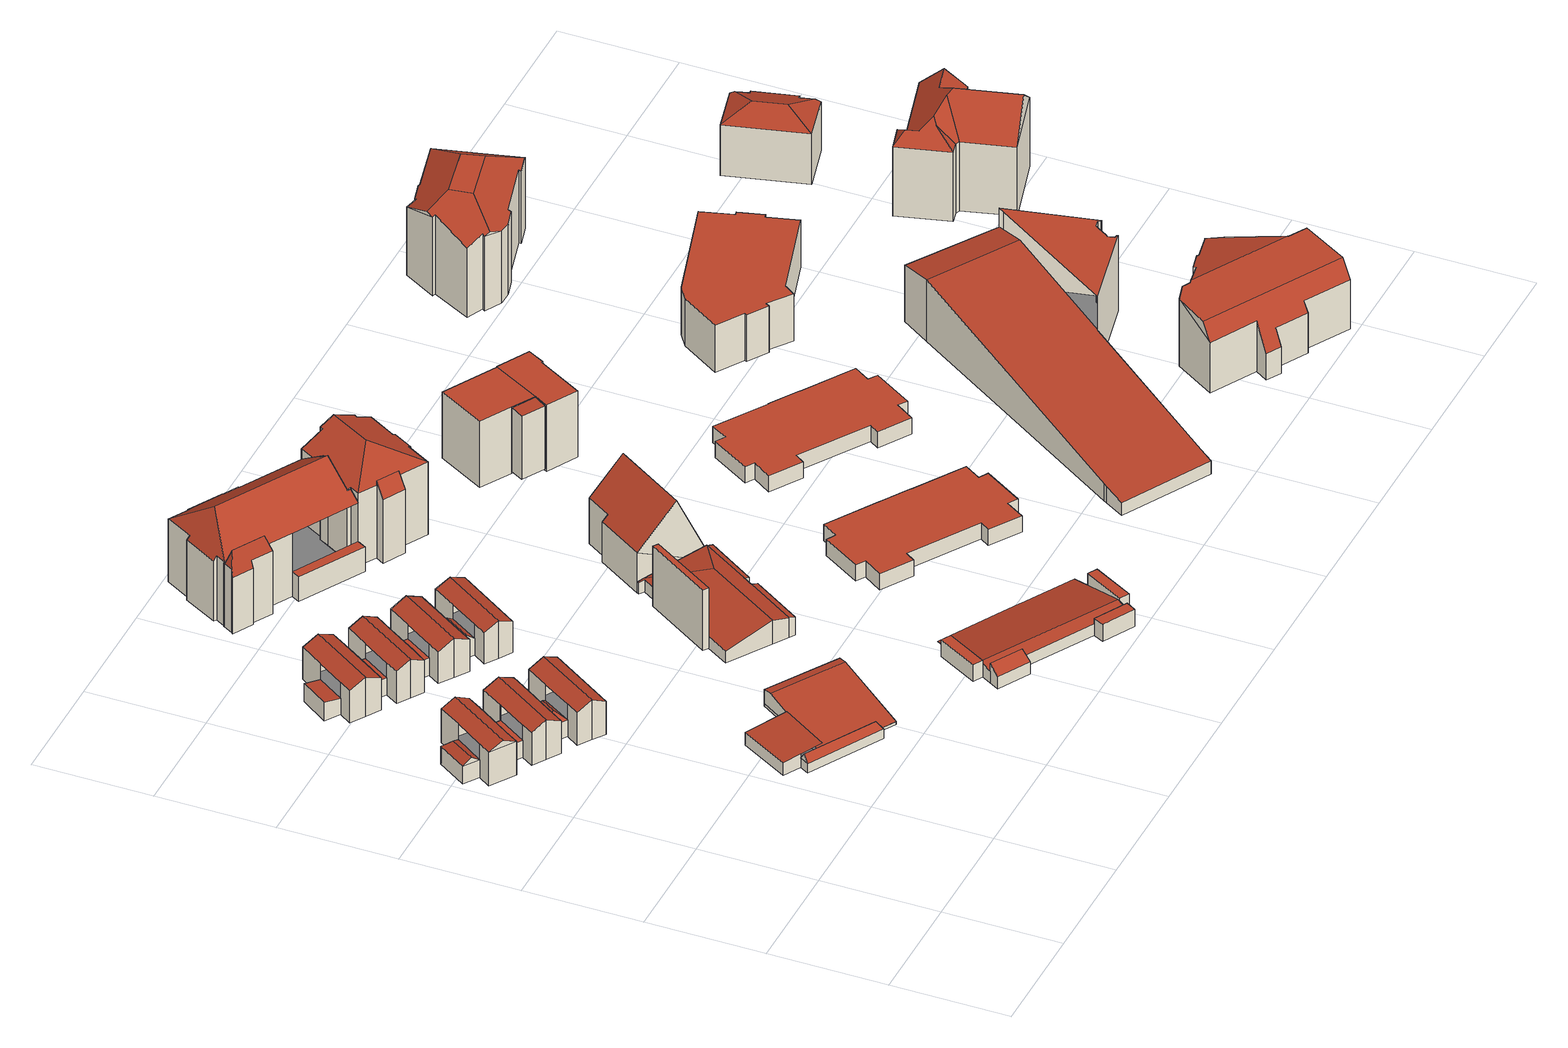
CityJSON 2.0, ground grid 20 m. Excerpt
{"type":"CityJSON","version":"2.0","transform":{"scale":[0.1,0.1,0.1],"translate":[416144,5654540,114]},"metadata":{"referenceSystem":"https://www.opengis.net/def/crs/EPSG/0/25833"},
"CityObjects":{
"building1":{"type":"Building","attributes":{"Gemeindeschluessel":14612000,"Geometrietyp2DReferenz":"3000","function":"31001_9998","roofType":"9999"},"children":["building1-1","building1-2"]},
"building1-1":{"type":"BuildingPart","attributes":{"Dachtyp_tdc":"tdcGableRoof","Dachneigung":24.88,"QualitaetDacherkennung":73,"Geometrietyp2DReferenz":"3000","measuredHeight":7.42,"roofType":"3100"},"parents":["building1"],"geometry":[{"type":"MultiSurface","lod":"2","boundaries":[[[0,1,2,3]],[[1,4,5,2]],[[4,6,7,5]],[[6,8,9,10,7]],[[11,12,13,14,15]],[[12,16,17,13]],[[16,0,3,17]],[[1,0,16,18,19,4]],[[11,8,6,19,18,12]],[[12,18,16]],[[4,19,6]],[[3,2,5,7,10,14,13,17]]],"semantics":{"surfaces":[{"type":"WallSurface"},{"type":"RoofSurface"},{"type":"GroundSurface"}],"values":[0,0,0,0,0,0,0,1,1,0,0,2]}}]},
"building1-2":{"type":"BuildingPart","attributes":{"Dachtyp_tdc":"tdcFreeFormRoof","Dachneigung":37.14,"QualitaetDacherkennung":12,"Geometrietyp2DReferenz":"3000","measuredHeight":4.38,"roofType":"5000"},"parents":["building1"],"geometry":[{"type":"MultiSurface","lod":"2","boundaries":[[[20,15,14,21]],[[9,22,23,10]],[[22,20,21,23]],[[24,22,9]],[[25,24,9,15]],[[25,15,20]],[[24,25,20,22]],[[21,14,10,23]]],"semantics":{"surfaces":[{"type":"WallSurface"},{"type":"RoofSurface"},{"type":"GroundSurface"}],"values":[0,0,0,0,1,1,1,2]}}]},
"building2":{"type":"Building","attributes":{"Gemeindeschluessel":14612000,"Geometrietyp2DReferenz":"3000","function":"31001_9998","roofType":"9999"},"children":["building2-1","building2-2"]},
"building2-1":{"type":"BuildingPart","attributes":{"Dachtyp_tdc":"tdcGableRoof","Dachneigung":25.07,"QualitaetDacherkennung":77,"Geometrietyp2DReferenz":"3000","measuredHeight":7.43,"roofType":"3100"},"parents":["building2"],"geometry":[{"type":"MultiSurface","lod":"2","boundaries":[[[26,27,28,29]],[[27,30,28]],[[31,32,33,34,35]],[[32,36,37,33]],[[36,38,39,37]],[[38,40,41,39]],[[40,42,43,41]],[[42,44,45,43]],[[38,36,32,31,27,26,46]],[[46,47,44,42,40,38]],[[45,48,49,29,28,34,33,37,39,41,43]],[[44,47,48,45]],[[47,46,49,48]],[[46,26,29,49]]],"semantics":{"surfaces":[{"type":"WallSurface"},{"type":"RoofSurface"},{"type":"GroundSurface"}],"values":[0,0,0,0,0,0,0,0,1,1,2,0,0,0]}}]},
"building2-2":{"type":"BuildingPart","attributes":{"Dachtyp_tdc":"tdcPolyFlatRoof","Dachneigung":0,"QualitaetDacherkennung":45,"Geometrietyp2DReferenz":"3000","measuredHeight":3.26,"roofType":"1000"},"parents":["building2"],"geometry":[{"type":"MultiSurface","lod":"2","boundaries":[[[30,50,51,28]],[[50,52,53,51]],[[52,54,33,53]],[[54,35,34,33]],[[35,54,52,50,30]],[[28,51,53,33,34]]],"semantics":{"surfaces":[{"type":"WallSurface"},{"type":"RoofSurface"},{"type":"GroundSurface"}],"values":[0,0,0,0,1,2]}}]},
"building3":{"type":"Building","attributes":{"Gemeindeschluessel":14612000,"Geometrietyp2DReferenz":"3000","function":"31001_9998","roofType":"9999"},"children":["building3-1","building3-2"]},
"building3-1":{"type":"BuildingPart","attributes":{"Dachtyp_tdc":"tdcFreeFormRoof","Dachneigung":45.07,"QualitaetDacherkennung":8,"Geometrietyp2DReferenz":"3000","measuredHeight":4.7,"roofType":"5000"},"parents":["building3"],"geometry":[{"type":"MultiSurface","lod":"2","boundaries":[[[55,56,43,45]],[[56,57,58,43]],[[59,55,45,60]],[[61,62,59,57]],[[61,57,56]],[[62,61,56,55]],[[62,55,59]],[[45,43,58,60]]],"semantics":{"surfaces":[{"type":"WallSurface"},{"type":"RoofSurface"},{"type":"GroundSurface"}],"values":[0,0,0,1,1,1,1,2]}}]},
"building3-2":{"type":"BuildingPart","attributes":{"Dachtyp_tdc":"tdcGableRoof","Dachneigung":25.08,"QualitaetDacherkennung":80,"Geometrietyp2DReferenz":"3000","measuredHeight":7.41,"roofType":"3100"},"parents":["building3"],"geometry":[{"type":"MultiSurface","lod":"2","boundaries":[[[63,58,57]],[[63,64,65,58]],[[64,66,67,65]],[[66,68,69,67]],[[68,70,71,69]],[[70,72,73,71]],[[72,74,75,73]],[[74,76,60,75]],[[76,59,60]],[[72,70,68,66]],[[66,64,63,76,74,72]],[[58,65,67,69,71,73,75,60]]],"semantics":{"surfaces":[{"type":"WallSurface"},{"type":"RoofSurface"},{"type":"GroundSurface"}],"values":[0,0,0,0,0,0,0,0,0,1,1,2]}}]},
"building4":{"type":"Building","attributes":{"Gemeindeschluessel":14612000,"Geometrietyp2DReferenz":"3000","function":"31001_9998","roofType":"9999"},"children":["building4-1","building4-2"]},
"building4-1":{"type":"BuildingPart","attributes":{"Dachtyp_tdc":"tdcPolyFlatRoof","Dachneigung":7.94,"QualitaetDacherkennung":48,"Geometrietyp2DReferenz":"3000","measuredHeight":3.48,"roofType":"2100"},"parents":["building4"],"geometry":[{"type":"MultiSurface","lod":"2","boundaries":[[[77,78,79,80]],[[78,81,82,79]],[[81,83,84,82]],[[81,78,77,83]],[[84,80,79,82]]],"semantics":{"surfaces":[{"type":"WallSurface"},{"type":"RoofSurface"},{"type":"GroundSurface"}],"values":[0,0,0,1,2]}}]},
"building4-2":{"type":"BuildingPart","attributes":{"Dachtyp_tdc":"tdcGableRoof","Dachneigung":24.91,"QualitaetDacherkennung":77,"Geometrietyp2DReferenz":"3000","measuredHeight":7.38,"roofType":"3100"},"parents":["building4"],"geometry":[{"type":"MultiSurface","lod":"2","boundaries":[[[85,86,87,88]],[[86,89,90,87]],[[89,91,92,90]],[[91,93,80,92]],[[93,77,80]],[[94,84,83]],[[94,95,96,84]],[[95,97,98,96]],[[97,99,100,98]],[[99,101,102,100]],[[101,85,88,102]],[[97,95,94,93,91,89]],[[89,86,85,101,99,97]],[[88,87,90,92,80,84,96,98,100,102]]],"semantics":{"surfaces":[{"type":"WallSurface"},{"type":"RoofSurface"},{"type":"GroundSurface"}],"values":[0,0,0,0,0,0,0,0,0,0,0,1,1,2]}}]},
"building5":{"type":"Building","attributes":{"Gemeindeschluessel":14612000,"Geometrietyp2DReferenz":"3000","function":"31001_9998","roofType":"9999"},"children":["building5-1","building5-2","building5-3"]},
"building5-1":{"type":"BuildingPart","attributes":{"Dachtyp_tdc":"tdcFreeFormRoof","Dachneigung":56.17,"QualitaetDacherkennung":31,"Geometrietyp2DReferenz":"3000","measuredHeight":3.02,"roofType":"5000"},"parents":["building5"],"geometry":[{"type":"MultiSurface","lod":"2","boundaries":[[[103,104,105,106,107]],[[104,108,109,105]],[[108,110,111,109]],[[112,110,108]],[[113,112,108,104]],[[113,104,103]],[[112,113,103,114,110]],[[106,105,109,111,115]]],"semantics":{"surfaces":[{"type":"WallSurface"},{"type":"RoofSurface"},{"type":"GroundSurface"}],"values":[0,0,0,0,1,1,1,2]}}]},
"building5-2":{"type":"BuildingPart","attributes":{"Dachtyp_tdc":"tdcGableRoof","Dachneigung":12.13,"QualitaetDacherkennung":10,"Geometrietyp2DReferenz":"3000","measuredHeight":3.46,"roofType":"3100"},"parents":["building5"],"geometry":[{"type":"MultiSurface","lod":"2","boundaries":[[[116,117,118,119]],[[117,107,106,118]],[[120,121,122,123]],[[121,116,119,122]],[[124,125,126,127]],[[107,128,126,125,129,130]],[[120,129,125,124,121]],[[117,128,107]],[[116,127,126,128,117]],[[121,124,127,116]],[[119,118,106,115,123,122]]],"semantics":{"surfaces":[{"type":"WallSurface"},{"type":"RoofSurface"},{"type":"GroundSurface"}],"values":[0,0,0,0,1,1,0,0,0,0,2]}}]},
"building5-3":{"type":"BuildingPart","attributes":{"Dachtyp_tdc":"tdcPolyFlatRoof","Dachneigung":2.78,"QualitaetDacherkennung":82,"Geometrietyp2DReferenz":"3000","measuredHeight":2.69,"roofType":"2100"},"parents":["building5"],"geometry":[{"type":"MultiSurface","lod":"2","boundaries":[[[131,132,133,134,135]],[[123,115,111,136,137]],[[133,111,110]],[[133,132,136,111]],[[132,131,137,136]],[[131,135,129,120,123,137]]],"semantics":{"surfaces":[{"type":"RoofSurface"},{"type":"GroundSurface"},{"type":"WallSurface"}],"values":[0,1,2,2,2,2]}}]},
"building6":{"type":"Building","attributes":{"Gemeindeschluessel":14612000,"Geometrietyp2DReferenz":"3000","function":"31001_9998","roofType":"9999"},"children":["building6-1","building6-2"]},
"building6-1":{"type":"BuildingPart","attributes":{"Dachtyp_tdc":"tdcPolyFlatRoof","Dachneigung":0,"QualitaetDacherkennung":45,"Geometrietyp2DReferenz":"3000","measuredHeight":3.14,"roofType":"1000"},"parents":["building6"],"geometry":[{"type":"MultiSurface","lod":"2","boundaries":[[[138,139,140,141]],[[139,142,143,140]],[[142,144,145,143]],[[144,142,139,138]],[[141,140,143,145]]],"semantics":{"surfaces":[{"type":"WallSurface"},{"type":"RoofSurface"},{"type":"GroundSurface"}],"values":[0,0,0,1,2]}}]},
"building6-2":{"type":"BuildingPart","attributes":{"Dachtyp_tdc":"tdcGableRoof","Dachneigung":25.06,"QualitaetDacherkennung":78,"Geometrietyp2DReferenz":"3000","measuredHeight":7.19,"roofType":"3100"},"parents":["building6"],"geometry":[{"type":"MultiSurface","lod":"2","boundaries":[[[146,147,148,149]],[[147,150,151,148]],[[150,152,153,151]],[[152,154,138,141,153]],[[155,156,157,145,144]],[[156,158,159,157]],[[158,160,161,159]],[[160,162,163,161]],[[162,146,149,163]],[[158,156,155,154,152,150]],[[150,147,146,162,160,158]],[[149,148,151,153,141,145,157,159,161,163]]],"semantics":{"surfaces":[{"type":"WallSurface"},{"type":"RoofSurface"},{"type":"GroundSurface"}],"values":[0,0,0,0,0,0,0,0,0,1,1,2]}}]},
"building7":{"type":"Building","attributes":{"Gemeindeschluessel":14612000,"Geometrietyp2DReferenz":"3000","function":"31001_9998","roofType":"9999"},"children":["building7-1","building7-2"]},
"building7-1":{"type":"BuildingPart","attributes":{"Dachtyp_tdc":"tdcPolyFlatRoof","Dachneigung":0,"QualitaetDacherkennung":41,"Geometrietyp2DReferenz":"3000","measuredHeight":3.19,"roofType":"1000"},"parents":["building7"],"geometry":[{"type":"MultiSurface","lod":"2","boundaries":[[[164,165,149,166]],[[165,167,163,149]],[[167,168,169,163]],[[168,167,165,164]],[[166,149,163,169]]],"semantics":{"surfaces":[{"type":"WallSurface"},{"type":"RoofSurface"},{"type":"GroundSurface"}],"values":[0,0,0,1,2]}}]},
"building7-2":{"type":"BuildingPart","attributes":{"Dachtyp_tdc":"tdcGableRoof","Dachneigung":25.59,"QualitaetDacherkennung":77,"Geometrietyp2DReferenz":"3000","measuredHeight":7.25,"roofType":"3100"},"parents":["building7"],"geometry":[{"type":"MultiSurface","lod":"2","boundaries":[[[170,171,172,173]],[[171,174,175,172]],[[174,176,177,175]],[[176,178,166,177]],[[178,164,166]],[[179,169,168]],[[179,180,181,169]],[[180,182,183,181]],[[182,184,185,183]],[[184,186,187,185]],[[186,170,173,187]],[[182,180,179,178,176,174]],[[174,171,170,186,184,182]],[[173,172,175,177,166,169,181,183,185,187]]],"semantics":{"surfaces":[{"type":"WallSurface"},{"type":"RoofSurface"},{"type":"GroundSurface"}],"values":[0,0,0,0,0,0,0,0,0,0,0,1,1,2]}}]},
"building8":{"type":"Building","attributes":{"Gemeindeschluessel":14612000,"Geometrietyp2DReferenz":"3000","function":"31001_9998","roofType":"9999"},"children":["building8-1","building8-2"]},
"building8-1":{"type":"BuildingPart","attributes":{"Dachtyp_tdc":"tdcGableRoof","Dachneigung":24.79,"QualitaetDacherkennung":78,"Geometrietyp2DReferenz":"3000","measuredHeight":7.05,"roofType":"3100"},"parents":["building8"],"geometry":[{"type":"MultiSurface","lod":"2","boundaries":[[[188,189,190]],[[188,191,192,189]],[[191,193,194,192]],[[193,195,196,194]],[[195,197,198,196]],[[197,199,200,198]],[[199,201,202,200]],[[201,203,204,202]],[[203,205,204]],[[199,197,195,193]],[[193,191,188,203,201,199]],[[189,192,194,196,198,200,202,204]]],"semantics":{"surfaces":[{"type":"WallSurface"},{"type":"RoofSurface"},{"type":"GroundSurface"}],"values":[0,0,0,0,0,0,0,0,0,1,1,2]}}]},
"building8-2":{"type":"BuildingPart","attributes":{"Dachtyp_tdc":"tdcFreeFormRoof","Dachneigung":40.86,"QualitaetDacherkennung":7,"Geometrietyp2DReferenz":"3000","measuredHeight":4.36,"roofType":"5000"},"parents":["building8"],"geometry":[{"type":"MultiSurface","lod":"2","boundaries":[[[205,206,207,204]],[[206,208,173,207]],[[208,209,187,173]],[[209,190,189,187]],[[206,205,190,210]],[[190,209,210]],[[209,208,206,210]],[[189,204,207,173,187]]],"semantics":{"surfaces":[{"type":"WallSurface"},{"type":"RoofSurface"},{"type":"GroundSurface"}],"values":[0,0,0,0,1,1,1,2]}}]},
"building9":{"type":"Building","attributes":{"Gemeindeschluessel":14612000,"Geometrietyp2DReferenz":"3000","function":"31001_9998","roofType":"9999"},"children":["building9-1","building9-2","building9-3","building9-4"]},
"building9-1":{"type":"BuildingPart","attributes":{"Dachtyp_tdc":"tdcPolyFlatRoof","Dachneigung":14.61,"QualitaetDacherkennung":53,"Geometrietyp2DReferenz":"3000","measuredHeight":3.69,"roofType":"2100"},"parents":["building9"],"geometry":[{"type":"MultiSurface","lod":"2","boundaries":[[[211,212,213,214,215]],[[216,217,218,219,220]],[[217,211,215,218]],[[217,216,212,211]],[[215,214,219,218]]],"semantics":{"surfaces":[{"type":"WallSurface"},{"type":"RoofSurface"},{"type":"GroundSurface"}],"values":[0,0,0,1,2]}}]},
"building9-2":{"type":"BuildingPart","attributes":{"Dachtyp_tdc":"tdcHipAndGableRoof","Dachneigung":14.03,"QualitaetDacherkennung":41,"Geometrietyp2DReferenz":"3000","measuredHeight":4.42,"roofType":"5000"},"parents":["building9"],"geometry":[{"type":"MultiSurface","lod":"2","boundaries":[[[213,221,222,214]],[[221,223,224,222]],[[223,225,226,224]],[[227,228,229,230]],[[228,231,232,229]],[[231,233,234,232]],[[233,235,236,234]],[[235,237,238,239,236]],[[240,220,219,241,242]],[[237,235,243]],[[235,233,231,228,227,225,223,221,243]],[[221,213,220,240,237,243]],[[214,222,224,226,230,229,232,234,236,239,241,219]]],"semantics":{"surfaces":[{"type":"WallSurface"},{"type":"RoofSurface"},{"type":"GroundSurface"}],"values":[0,0,0,0,0,0,0,0,0,1,1,1,2]}}]},
"building9-3":{"type":"BuildingPart","attributes":{"Dachtyp_tdc":"tdcPolyFlatRoof","Dachneigung":10.7,"QualitaetDacherkennung":22,"Geometrietyp2DReferenz":"3000","measuredHeight":3.48,"roofType":"2100"},"parents":["building9"],"geometry":[{"type":"MultiSurface","lod":"2","boundaries":[[[244,242,241,245]],[[238,246,247,239]],[[246,244,245,247]],[[246,238,242,244]],[[245,241,239,247]]],"semantics":{"surfaces":[{"type":"WallSurface"},{"type":"RoofSurface"},{"type":"GroundSurface"}],"values":[0,0,0,1,2]}}]},
"building9-4":{"type":"BuildingPart","attributes":{"Dachtyp_tdc":"tdcPolyFlatRoof","Dachneigung":0,"QualitaetDacherkennung":5,"Geometrietyp2DReferenz":"3000","measuredHeight":11.36,"roofType":"1000"},"parents":["building9"],"geometry":[{"type":"MultiSurface","lod":"2","boundaries":[[[248,249,250,226,225]],[[249,251,252,250]],[[251,253,227,230,252]],[[253,251,249,248]],[[226,250,252,230]]],"semantics":{"surfaces":[{"type":"WallSurface"},{"type":"RoofSurface"},{"type":"GroundSurface"}],"values":[0,0,0,1,2]}}]},
"building10":{"type":"Building","attributes":{"Gemeindeschluessel":14612000,"Geometrietyp2DReferenz":"3000","function":"31001_9998","roofType":"9999"},"children":["building10-1","building10-2","building10-3","building10-4","building10-5"]},
"building10-1":{"type":"BuildingPart","attributes":{"Dachtyp_tdc":"tdcGableRoof","Dachneigung":13.52,"QualitaetDacherkennung":14,"Geometrietyp2DReferenz":"3000","measuredHeight":2.63,"roofType":"3100"},"parents":["building10"],"geometry":[{"type":"MultiSurface","lod":"2","boundaries":[[[254,255,256]],[[257,258,259,260]],[[261,254,256,262,263,264,265,266,267]],[[267,268,269,270,271,258,257,261]],[[259,272,273,274,275,276,277,265,264,263,262,256,255,278,260]],[[271,270,273,272]],[[269,268,275,274]],[[266,265,277]]],"semantics":{"surfaces":[{"type":"WallSurface"},{"type":"RoofSurface"},{"type":"GroundSurface"}],"values":[0,0,1,1,2,0,0,0]}}]},
"building10-2":{"type":"BuildingPart","attributes":{"Dachtyp_tdc":"tdcPolyFlatRoof","Dachneigung":34.29,"QualitaetDacherkennung":42,"Geometrietyp2DReferenz":"3000","measuredHeight":3.68,"roofType":"2100"},"parents":["building10"],"geometry":[{"type":"MultiSurface","lod":"2","boundaries":[[[279,280,281,273,270]],[[280,282,283,281]],[[282,284,269,274,283]],[[284,282,280,279]],[[273,281,283,274]]],"semantics":{"surfaces":[{"type":"WallSurface"},{"type":"RoofSurface"},{"type":"GroundSurface"}],"values":[0,0,0,1,2]}}]},
"building10-3":{"type":"BuildingPart","attributes":{"Dachtyp_tdc":"tdcPolyFlatRoof","Dachneigung":0,"QualitaetDacherkennung":0,"Geometrietyp2DReferenz":"3000","measuredHeight":3,"roofType":"9999"},"parents":["building10"],"geometry":[{"type":"MultiSurface","lod":"2","boundaries":[[[285,286,287,288]],[[288,255,254]],[[288,287,289,255]],[[287,286,290,289]],[[286,285,257,260,290]],[[254,261,257,285,288]],[[255,289,290,260,278]],[[254,255,278,261]],[[261,278,260,257]]],"semantics":{"surfaces":[{"type":"RoofSurface"},{"type":"WallSurface"},{"type":"GroundSurface"},{"type":"ClosureSurface","isClosure":"1","QuelleClosure":"LoD1Solid"}],"values":[0,1,1,1,1,1,2,3,3]}}]},
"building10-4":{"type":"BuildingPart","attributes":{"Dachtyp_tdc":"tdcPolyFlatRoof","Dachneigung":0,"QualitaetDacherkennung":0,"Geometrietyp2DReferenz":"3000","measuredHeight":3.09,"roofType":"9999"},"parents":["building10"],"geometry":[{"type":"MultiSurface","lod":"2","boundaries":[[[291,292,293,294]],[[294,293,295,275,268]],[[293,292,296,295]],[[292,291,277,296]],[[268,267,266,291,294]],[[275,295,296,277,276]],[[268,275,276,267]],[[276,277,266,267]]],"semantics":{"surfaces":[{"type":"RoofSurface"},{"type":"WallSurface"},{"type":"GroundSurface"},{"type":"ClosureSurface","isClosure":"1","QuelleClosure":"LoD1Solid"}],"values":[0,1,1,1,1,2,3,3]}}]},
"building10-5":{"type":"BuildingPart","attributes":{"Dachtyp_tdc":"tdcPolyFlatRoof","Dachneigung":0,"QualitaetDacherkennung":0,"Geometrietyp2DReferenz":"3000","measuredHeight":3.21,"roofType":"9999"},"parents":["building10"],"geometry":[{"type":"MultiSurface","lod":"2","boundaries":[[[297,298,299,300]],[[300,299,271,272,301]],[[258,271,299,298]],[[298,297,302,259,258]],[[297,300,301,302]],[[301,272,259,302]],[[258,259,272,271]]],"semantics":{"surfaces":[{"type":"RoofSurface"},{"type":"WallSurface"},{"type":"GroundSurface"},{"type":"ClosureSurface","isClosure":"1","QuelleClosure":"LoD1Solid"}],"values":[0,1,1,1,1,2,3]}}]},
"building11":{"type":"Building","attributes":{"Gemeindeschluessel":14612000,"Geometrietyp2DReferenz":"3000","function":"31001_9998","roofType":"9999"},"children":["building11-1","building11-2","building11-3"]},
"building11-1":{"type":"BuildingPart","attributes":{"Dachtyp_tdc":"tdcPolyFlatRoof","Dachneigung":0,"QualitaetDacherkennung":55,"Geometrietyp2DReferenz":"3000","measuredHeight":4.56,"roofType":"1000"},"parents":["building11"],"geometry":[{"type":"MultiSurface","lod":"2","boundaries":[[[303,304,305,306]],[[307,308,309,310]],[[308,303,306,309]],[[308,307,304,303]],[[306,305,310,309]]],"semantics":{"surfaces":[{"type":"WallSurface"},{"type":"RoofSurface"},{"type":"GroundSurface"}],"values":[0,0,0,1,2]}}]},
"building11-2":{"type":"BuildingPart","attributes":{"Dachtyp_tdc":"tdcFreeFormRoof","Dachneigung":72.24,"QualitaetDacherkennung":18,"Geometrietyp2DReferenz":"3000","measuredHeight":14.43,"roofType":"5000"},"parents":["building11"],"geometry":[{"type":"MultiSurface","lod":"2","boundaries":[[[311,312,313,314]],[[312,315,316,313]],[[315,317,318,316]],[[317,319,320,318]],[[319,321,322,320]],[[323,311,314,324]],[[321,319,325]],[[319,317,315,312,311,326,325]],[[311,323,326]],[[323,321,325,326]],[[314,313,316,318,320,322,324]]],"semantics":{"surfaces":[{"type":"WallSurface"},{"type":"RoofSurface"},{"type":"GroundSurface"}],"values":[0,0,0,0,0,0,1,1,1,1,2]}}]},
"building11-3":{"type":"BuildingPart","attributes":{"Dachtyp_tdc":"tdcFreeFormRoof","Dachneigung":35.31,"QualitaetDacherkennung":7,"Geometrietyp2DReferenz":"3000","measuredHeight":16.78,"roofType":"5000"},"parents":["building11"],"geometry":[{"type":"MultiSurface","lod":"2","boundaries":[[[327,328,307,310]],[[329,323,324,305,304]],[[321,330,331,322]],[[330,332,333,331]],[[332,334,335,333]],[[334,336,337,335]],[[336,338,339,337]],[[338,340,341,339]],[[340,342,343,341]],[[342,344,345,343]],[[344,346,347,345]],[[346,348,349,347]],[[348,350,351,349]],[[350,352,353,351]],[[352,354,355,353]],[[354,356,357,355]],[[356,358,359,357]],[[358,360,361,359]],[[360,362,363,361]],[[362,364,365,363]],[[364,366,367,365]],[[366,368,369,367]],[[368,327,310,369]],[[364,362,360,358,356,354,352,350,348,346,344,342,370]],[[342,340,338,336,334,332,330,321,370]],[[321,323,329,328,327,368,366,364,370]],[[310,305,324,322,331,333,335,337,339,341,343,345,347,349,351,353,355,357,359,361,363,365,367,369]]],"semantics":{"surfaces":[{"type":"WallSurface"},{"type":"RoofSurface"},{"type":"GroundSurface"}],"values":[0,0,0,0,0,0,0,0,0,0,0,0,0,0,0,0,0,0,0,0,0,0,0,1,1,1,2]}}]},
"building12":{"type":"Building","attributes":{"Dachtyp_tdc":"tdcFreeFormRoof","Gemeindeschluessel":14612000,"Dachneigung":64.76,"QualitaetDacherkennung":4,"Geometrietyp2DReferenz":"3000","measuredHeight":14.27,"function":"31001_9998","roofType":"5000"},"geometry":[{"type":"Solid","lod":"2","boundaries":[[[[371,372,373,374]],[[372,375,376,373]],[[375,377,378,376]],[[377,379,380,378]],[[379,381,382,380]],[[381,383,384,382]],[[383,385,386,384]],[[385,387,388,386]],[[387,389,390,388]],[[389,371,374,390]],[[391,392,371,389,387,385]],[[383,381,379,377,375,372,392,391]],[[372,371,392]],[[385,383,391]],[[374,373,376,378,380,382,384,386,388,390]]]],"semantics":{"surfaces":[{"type":"WallSurface"},{"type":"RoofSurface"},{"type":"GroundSurface"}],"values":[[0,0,0,0,0,0,0,0,0,0,1,1,0,0,2]]}}]},
"building13":{"type":"Building","attributes":{"Gemeindeschluessel":14612000,"Geometrietyp2DReferenz":"3000","function":"31001_9998","roofType":"9999"},"children":["building13-1","building13-2"]},
"building13-1":{"type":"BuildingPart","attributes":{"Dachtyp_tdc":"tdcHipAndGableRoof","Dachneigung":25.9,"QualitaetDacherkennung":49,"Geometrietyp2DReferenz":"3000","measuredHeight":16.76,"roofType":"5000"},"parents":["building13"],"geometry":[{"type":"MultiSurface","lod":"2","boundaries":[[[393,394,361,363]],[[394,395,359,361]],[[395,396,397,359]],[[396,398,399,397]],[[398,400,401,399]],[[400,402,403,401]],[[402,404,405,403]],[[404,406,407,405]],[[406,408,409,407]],[[408,410,411,409]],[[410,412,413,411]],[[412,414,415,413]],[[414,416,417,415]],[[416,418,419,417]],[[418,420,421,419]],[[422,423,310,424]],[[423,425,369,310]],[[425,366,367,369]],[[366,393,363,367]],[[423,422,420,418,426]],[[418,416,414,412,410,408,406,404,402,426]],[[402,400,398,396,395,394,393,366,425,423,426]],[[363,361,359,397,399,401,403,405,407,409,411,413,415,417,419,421,424,310,369,367]]],"semantics":{"surfaces":[{"type":"WallSurface"},{"type":"RoofSurface"},{"type":"GroundSurface"}],"values":[0,0,0,0,0,0,0,0,0,0,0,0,0,0,0,0,0,0,0,1,1,1,2]}}]},
"building13-2":{"type":"BuildingPart","attributes":{"Dachtyp_tdc":"tdcPolyFlatRoof","Dachneigung":55.2,"QualitaetDacherkennung":23,"Geometrietyp2DReferenz":"3000","measuredHeight":14.34,"roofType":"2100"},"parents":["building13"],"geometry":[{"type":"MultiSurface","lod":"2","boundaries":[[[427,421,420]],[[427,428,429,421]],[[428,430,431,429]],[[430,432,422,424,431]],[[432,430,428,427]],[[421,429,431,424]]],"semantics":{"surfaces":[{"type":"WallSurface"},{"type":"RoofSurface"},{"type":"GroundSurface"}],"values":[0,0,0,0,1,2]}}]},
"building14":{"type":"Building","attributes":{"Dachtyp_tdc":"tdcPolyFlatRoof","Gemeindeschluessel":14612000,"Dachneigung":0,"QualitaetDacherkennung":100,"Geometrietyp2DReferenz":"3000","measuredHeight":3,"function":"31001_9998","roofType":"1000"},"geometry":[{"type":"Solid","lod":"2","boundaries":[[[[433,434,435,436]],[[434,437,438,435]],[[437,439,440,438]],[[439,441,442,440]],[[441,443,444,442]],[[445,446,447,448]],[[446,449,450,447]],[[449,451,452,450]],[[451,453,454,452]],[[453,455,456,454]],[[455,457,458,456]],[[457,459,460,458]],[[459,461,462,460]],[[461,463,464,462]],[[463,465,466,464]],[[465,467,468,466]],[[467,469,470,468]],[[469,471,472,470]],[[471,433,436,472]],[[471,469,467,465,463,461,459,457,455,453,451,449,446,445,443,441,439,437,434,433]],[[436,435,438,440,442,444,448,447,450,452,454,456,458,460,462,464,466,468,470,472]],[[443,445,448,444]]]],"semantics":{"surfaces":[{"type":"WallSurface"},{"type":"RoofSurface"},{"type":"GroundSurface"}],"values":[[0,0,0,0,0,0,0,0,0,0,0,0,0,0,0,0,0,0,0,1,2,0]]}}]},
"building15":{"type":"Building","attributes":{"Dachtyp_tdc":"tdcPolyFlatRoof","Gemeindeschluessel":14612000,"Dachneigung":3.48,"QualitaetDacherkennung":27,"Geometrietyp2DReferenz":"3000","measuredHeight":11.99,"function":"31001_9998","roofType":"2100"},"geometry":[{"type":"Solid","lod":"2","boundaries":[[[[473,474,475,476]],[[474,477,478,475]],[[477,479,480,478]],[[479,473,476,480]],[[479,477,474,473]],[[476,475,478,480]]]],"semantics":{"surfaces":[{"type":"WallSurface"},{"type":"RoofSurface"},{"type":"GroundSurface"}],"values":[[0,0,0,0,1,2]]}}]},
"building16":{"type":"Building","attributes":{"Gemeindeschluessel":14612000,"Geometrietyp2DReferenz":"3000","function":"31001_9998","roofType":"9999"},"children":["building16-1","building16-2"]},
"building16-1":{"type":"BuildingPart","attributes":{"Dachtyp_tdc":"tdcPolyFlatRoof","Dachneigung":0,"QualitaetDacherkennung":34,"Geometrietyp2DReferenz":"3000","measuredHeight":12.39,"roofType":"1000"},"parents":["building16"],"geometry":[{"type":"MultiSurface","lod":"2","boundaries":[[[481,482,483,484]],[[482,485,486,483]],[[485,487,488,486]],[[487,489,490,488]],[[489,491,492,490]],[[491,493,494,492]],[[495,496,497,498]],[[495,481,484,496]],[[495,498,493,491,489,487,485,482,481]],[[484,483,486,488,490,492,494,497,496]]],"semantics":{"surfaces":[{"type":"WallSurface"},{"type":"RoofSurface"},{"type":"GroundSurface"}],"values":[0,0,0,0,0,0,0,0,1,2]}}]},
"building16-2":{"type":"BuildingPart","attributes":{"Dachtyp_tdc":"tdcPolyFlatRoof","Dachneigung":0,"QualitaetDacherkennung":53,"Geometrietyp2DReferenz":"3000","measuredHeight":12.37,"roofType":"1000"},"parents":["building16"],"geometry":[{"type":"MultiSurface","lod":"2","boundaries":[[[499,500,501,502]],[[500,498,497,501]],[[493,503,504,494]],[[503,499,502,504]],[[503,493,498,500,499]],[[502,501,497,494,504]]],"semantics":{"surfaces":[{"type":"WallSurface"},{"type":"RoofSurface"},{"type":"GroundSurface"}],"values":[0,0,0,0,1,2]}}]},
"building17":{"type":"Building","attributes":{"Dachtyp_tdc":"tdcPolyFlatRoof","Gemeindeschluessel":14612000,"Dachneigung":0,"QualitaetDacherkennung":0,"Geometrietyp2DReferenz":"3000","BezugspunktDach":"2000","measuredHeight":3,"function":"31001_9998"},"geometry":[{"type":"MultiSurface","lod":"2","boundaries":[[[505,506,507,508,509,510,511,512,513,514,515,516,517,518,519,520,521,522,523,524]],[[524,523,525,526]],[[523,522,527,525]],[[522,521,528,527]],[[521,520,529,528]],[[520,519,530,529]],[[519,518,531,530]],[[518,517,532,531]],[[517,516,533,532]],[[516,515,534,533]],[[515,514,535,534]],[[514,513,536,535]],[[513,512,537,536]],[[512,511,538,537]],[[511,510,539,538]],[[510,509,540,539]],[[509,508,541,540]],[[508,507,542,541]],[[507,506,543,542]],[[506,505,544,543]],[[505,524,526,544]],[[526,525,527,528,529,530,531,532,533,534,535,536,537,538,539,540,541,542,543,544]]],"semantics":{"surfaces":[{"type":"RoofSurface"},{"type":"WallSurface"},{"type":"GroundSurface"}],"values":[0,1,1,1,1,1,1,1,1,1,1,1,1,1,1,1,1,1,1,1,1,2]}}]},
"building18":{"type":"Building","attributes":{"Gemeindeschluessel":14612000,"Geometrietyp2DReferenz":"3000","function":"31001_2000","roofType":"9999"},"children":["building18-1","building18-2"]},
"building18-1":{"type":"BuildingPart","attributes":{"Dachtyp_tdc":"tdcPolyFlatRoof","Dachneigung":0,"QualitaetDacherkennung":45,"Geometrietyp2DReferenz":"3000","measuredHeight":14.23,"roofType":"1000"},"parents":["building18"],"geometry":[{"type":"MultiSurface","lod":"2","boundaries":[[[545,546,547,548]],[[546,549,550,547]],[[549,551,552,550]],[[551,553,554,552]],[[553,555,556,554]],[[555,557,558,556]],[[557,559,560,561,558]],[[557,555,553,551,549,546,545,562,563,564,565,566,559]],[[561,567,568,569,570,571,572,548,547,550,552,554,556,558]],[[562,545,548,572]],[[566,565,569,568,573]],[[565,564,570,569]],[[564,563,571,570]],[[563,562,572,571]]],"semantics":{"surfaces":[{"type":"WallSurface"},{"type":"RoofSurface"},{"type":"GroundSurface"}],"values":[0,0,0,0,0,0,0,1,2,0,0,0,0,0]}}]},
"building18-2":{"type":"BuildingPart","attributes":{"Dachtyp_tdc":"tdcGableRoof","Dachneigung":10.09,"QualitaetDacherkennung":3,"Geometrietyp2DReferenz":"3000","measuredHeight":11.63,"roofType":"3100"},"parents":["building18"],"geometry":[{"type":"MultiSurface","lod":"2","boundaries":[[[560,574,575,561]],[[574,576,577,575]],[[576,578,579,577]],[[578,580,581,579]],[[580,582,583,581]],[[582,584,585,583]],[[584,586,587,585]],[[586,588,589,587]],[[588,590,591,589]],[[590,573,568,591]],[[586,584,582,580,578,576,574,560,592]],[[592,573,590,588,586]],[[568,567,561,575,577,579,581,583,585,587,589,591]]],"semantics":{"surfaces":[{"type":"WallSurface"},{"type":"RoofSurface"},{"type":"GroundSurface"}],"values":[0,0,0,0,0,0,0,0,0,0,1,1,2]}}]},
"building19":{"type":"Building","attributes":{"Dachtyp_tdc":"tdcPolyFlatRoof","Gemeindeschluessel":14612000,"Dachneigung":0,"QualitaetDacherkennung":49,"Geometrietyp2DReferenz":"3000","measuredHeight":8.76,"function":"31001_9998","roofType":"1000"},"geometry":[{"type":"Solid","lod":"2","boundaries":[[[[593,594,595,596]],[[594,597,598,595]],[[597,599,600,598]],[[599,601,602,600]],[[601,603,604,602]],[[603,605,606,604]],[[605,607,608,606]],[[607,609,610,608]],[[609,611,612,610]],[[611,613,614,612]],[[613,615,616,614]],[[615,617,618,616]],[[617,619,620,618]],[[619,621,622,620]],[[621,593,596,622]],[[621,619,617,615,613,611,609,607,605,603,601,599,597,594,593]],[[596,595,598,600,602,604,606,608,610,612,614,616,618,620,622]]]],"semantics":{"surfaces":[{"type":"WallSurface"},{"type":"RoofSurface"},{"type":"GroundSurface"}],"values":[[0,0,0,0,0,0,0,0,0,0,0,0,0,0,0,1,2]]}}]},
"building20":{"type":"Building","attributes":{"Dachtyp_tdc":"tdcFreeFormRoof","Gemeindeschluessel":14612000,"Dachneigung":1.56,"QualitaetDacherkennung":53,"Geometrietyp2DReferenz":"3000","measuredHeight":12.62,"function":"31001_9998","roofType":"5000"},"geometry":[{"type":"Solid","lod":"2","boundaries":[[[[623,624,625,626]],[[624,627,628,625]],[[627,629,630,628]],[[629,631,632,630]],[[631,633,634,632]],[[633,635,636,634]],[[635,637,638,636]],[[637,639,640,638]],[[639,641,642,640]],[[641,643,644,642]],[[643,645,646,644]],[[645,647,648,646]],[[647,649,650,648]],[[649,651,652,650]],[[651,653,654,652]],[[653,655,656,654]],[[655,657,658,656]],[[657,659,660,658]],[[659,661,662,660]],[[661,623,626,662]],[[661,659,657,655,653,651,649,663,664,623]],[[665,643,641,639,637,635,633,631,666]],[[663,647,645,665,666,629,627,624,664]],[[631,629,666]],[[624,623,664]],[[645,643,665]],[[649,647,663]],[[626,625,628,630,632,634,636,638,640,642,644,646,648,650,652,654,656,658,660,662]]]],"semantics":{"surfaces":[{"type":"WallSurface"},{"type":"RoofSurface"},{"type":"GroundSurface"}],"values":[[0,0,0,0,0,0,0,0,0,0,0,0,0,0,0,0,0,0,0,0,1,1,1,0,0,0,0,2]]}}]},
"building21":{"type":"Building","attributes":{"Dachtyp_tdc":"tdcFreeFormRoof","Gemeindeschluessel":14612000,"Dachneigung":31.66,"QualitaetDacherkennung":44,"Geometrietyp2DReferenz":"3000","measuredHeight":16.69,"function":"31001_9998","roofType":"5000"},"geometry":[{"type":"Solid","lod":"2","boundaries":[[[[667,668,669,670]],[[668,671,672,669]],[[671,673,674,672]],[[673,675,676,674]],[[675,677,678,676]],[[677,679,680,678]],[[679,681,682,680]],[[681,683,684,682]],[[683,685,686,684]],[[685,687,688,686]],[[687,689,690,688]],[[689,691,692,690]],[[691,693,694,692]],[[693,695,696,694]],[[695,697,698,696]],[[697,699,700,698]],[[699,701,702,700]],[[701,703,704,702]],[[703,705,706,704]],[[705,667,670,706]],[[707,708,691,689,687,685,683,681,709,710]],[[708,707,711,712,701,699,697,695,693]],[[711,713,714,671,668,667,705,703,712]],[[709,679,677,675,673,714,713,710]],[[707,710,713,711]],[[693,691,708]],[[703,701,712]],[[673,671,714]],[[681,679,709]],[[670,669,672,674,676,678,680,682,684,686,688,690,692,694,696,698,700,702,704,706]]]],"semantics":{"surfaces":[{"type":"WallSurface"},{"type":"RoofSurface"},{"type":"GroundSurface"}],"values":[[0,0,0,0,0,0,0,0,0,0,0,0,0,0,0,0,0,0,0,0,1,1,1,1,1,0,0,0,0,2]]}}]},
"building22":{"type":"Building","attributes":{"Dachtyp_tdc":"tdcPolyFlatRoof","Gemeindeschluessel":14612000,"Dachneigung":4.93,"QualitaetDacherkennung":62,"Geometrietyp2DReferenz":"3000","measuredHeight":3.01,"function":"31001_9998","roofType":"2100"},"geometry":[{"type":"Solid","lod":"2","boundaries":[[[[715,716,640,642]],[[716,717,718,640]],[[717,719,720,718]],[[719,721,722,720]],[[721,723,644,722]],[[723,715,642,644]],[[723,721,719,717,716,715]],[[642,640,718,720,722,644]]]],"semantics":{"surfaces":[{"type":"WallSurface"},{"type":"RoofSurface"},{"type":"GroundSurface"}],"values":[[0,0,0,0,0,0,1,2]]}}]},
"building23":{"type":"Building","attributes":{"Dachtyp_tdc":"tdcFreeFormRoof","Gemeindeschluessel":14612000,"Dachneigung":39.54,"QualitaetDacherkennung":31,"Geometrietyp2DReferenz":"3000","measuredHeight":18.14,"function":"31001_9998","roofType":"5000"},"geometry":[{"type":"Solid","lod":"2","boundaries":[[[[724,725,726,727]],[[725,728,729,726]],[[728,730,731,729]],[[730,732,733,731]],[[732,734,735,733]],[[734,736,737,735]],[[736,738,739,737]],[[740,741,742,736,734]],[[743,740,734,732]],[[743,732,730]],[[744,745,746,741,740,743,730,728]],[[747,744,728,725]],[[747,725,724]],[[748,745,744,747,724,749]],[[727,726,729,731,733,735,737,739,750,751,752]],[[753,749,752,751]],[[738,754,750,739]],[[754,753,751,750]],[[749,724,727,752]],[[748,749,753]],[[746,745,748,753,754]],[[742,741,746,754,738]],[[742,738,736]]]],"semantics":{"surfaces":[{"type":"WallSurface"},{"type":"RoofSurface"},{"type":"GroundSurface"}],"values":[[0,0,0,0,0,0,0,1,1,0,1,1,1,1,2,0,0,0,0,1,1,1,0]]}}]},
"building24":{"type":"Building","attributes":{"Dachtyp_tdc":"tdcFreeFormRoof","Gemeindeschluessel":14612000,"Dachneigung":21.98,"QualitaetDacherkennung":73,"Geometrietyp2DReferenz":"3000","measuredHeight":11.16,"function":"31001_9998","roofType":"5000"},"geometry":[{"type":"Solid","lod":"2","boundaries":[[[[755,756,757,758]],[[756,759,760,757]],[[759,761,762,760]],[[761,763,764,762]],[[763,765,766,764]],[[765,767,768,766]],[[767,769,770,768]],[[769,755,758,770]],[[771,772,755,769]],[[765,773,774,767]],[[767,774,771,769]],[[774,773,763,761,759,756,772,771]],[[756,755,772]],[[765,763,773]],[[758,757,760,762,764,766,768,770]]]],"semantics":{"surfaces":[{"type":"WallSurface"},{"type":"RoofSurface"},{"type":"GroundSurface"}],"values":[[0,0,0,0,0,0,0,0,1,1,1,1,0,0,2]]}}]}
},
"vertices":[
[105,792,73],[71,742,73],[71,742,10],[105,792,10],[55,717,73],[55,717,10],[13,744,73],[13,744,10],[27,765,73],[27,765,43],[27,765,10],[61,815,73],[85,853,73],[85,853,10],[61,815,10],[61,815,43],[126,825,73],[126,825,10],[106,839,85],[34,730,85],
[35,832,43],[35,832,10],[2,782,43],[2,782,10],[15,773,54],[42,815,54],
[84,705,72],[97,725,72],[97,725,11],[84,705,11],[97,725,43],[130,775,72],[130,776,72],[130,776,11],[130,775,11],[130,775,43],[155,814,72],[155,814,11],[178,799,85],[178,799,11],[201,784,72],[201,784,11],[179,750,72],[179,750,11],[146,701,72],[146,701,11],[107,691,85],[129,676,72],[129,676,11],[107,691,11],
[71,742,43],[71,742,11],[105,792,43],[105,792,11],[130,776,43],
[146,701,42],[179,750,42],[204,734,42],[204,734,11],[172,684,42],[172,684,11],[183,729,58],[167,705,58],
[204,734,72],[229,772,72],[229,772,11],[252,757,85],[252,757,11],[273,744,73],[273,744,11],[200,633,73],[200,633,11],[180,647,85],[180,647,11],[157,662,72],[157,662,11],[172,684,72],
[91,1020,39],[67,1036,43],[67,1036,9],[91,1020,9],[99,1083,43],[99,1083,9],[123,1067,39],[123,1067,9],
[141,992,70],[125,968,69],[125,968,9],[141,992,9],[101,983,82],[101,983,9],[77,999,69],[77,999,9],[91,1020,69],[123,1067,69],[150,1107,69],[150,1107,9],[174,1092,82],[174,1092,9],[196,1077,70],[196,1077,9],[173,1041,70],[173,1041,9],
[366,262,26],[358,247,26],[358,247,9],[366,262,9],[366,262,14],[233,318,26],[233,318,9],[242,333,26],[242,333,9],[238,326,39],[355,259,39],[277,313,26],[277,313,9],
[477,370,14],[397,244,14],[397,244,9],[477,370,9],[329,393,14],[361,444,14],[361,444,9],[329,393,9],[361,444,40],[352,429,43],[469,358,43],[477,370,41],[397,244,15],[329,393,34],[277,313,14],
[261,432,32],[213,349,32],[242,333,34],[277,313,36],[329,393,36],[213,349,9],[261,432,9],
[165,976,40],[141,992,40],[141,992,8],[165,976,8],[173,1041,40],[173,1041,8],[197,1025,40],[197,1025,8],
[211,953,68],[193,927,68],[193,927,8],[211,953,8],[172,940,80],[172,940,8],[151,954,68],[151,954,8],[165,976,68],[197,1025,68],[222,1063,68],[222,1063,8],[244,1049,80],[244,1049,8],[265,1035,68],[265,1035,8],[243,1002,68],[243,1002,8],
[235,937,40],[211,953,40],[235,937,8],[243,1002,40],[267,986,40],[267,986,8],
[284,910,67],[268,885,68],[268,885,8],[284,910,8],[245,900,81],[245,900,8],[221,916,67],[221,916,8],[235,937,67],[267,986,67],[292,1024,67],[292,1024,8],[315,1009,81],[315,1009,8],[339,994,67],[339,994,8],[317,960,67],[317,960,8],
[341,944,66],[341,944,8],[341,944,39],[366,983,66],[366,983,8],[388,968,78],[388,968,8],[410,954,66],[410,954,8],[337,844,66],[337,844,8],[315,858,78],[315,858,8],[294,872,66],[294,872,8],[309,894,66],[309,894,8],[309,894,39],
[296,902,51],[296,902,8],[284,910,39],[317,960,39],[325,946,51],
[542,471,44],[533,477,47],[533,477,46],[533,477,10],[542,471,10],[588,562,47],[597,556,44],[597,556,10],[588,562,10],[588,562,46],
[508,493,54],[508,493,10],[436,539,32],[436,539,10],[460,577,32],[460,577,10],[532,690,32],[552,721,32],[552,721,10],[532,690,10],[544,727,30],[544,727,10],[546,731,30],[546,731,10],[555,725,32],[555,725,10],[652,663,46],[652,663,45],[652,663,10],[600,580,46],[600,580,10],[600,580,44],[593,626,54],
[608,574,42],[608,574,10],[662,657,42],[662,657,10],
[460,577,123],[451,583,123],[451,583,10],[524,696,123],[524,696,10],[532,690,123],
[830,117,10],[830,117,2],[846,145,2],[791,48,27],[782,32,23],[782,32,2],[791,48,2],[793,52,28],[758,195,2],[758,196,2],[709,223,2],[621,272,2],[605,244,10],[568,180,28],[566,175,27],[557,159,23],[610,129,23],[728,62,23],[728,62,2],[610,129,2],[557,159,2],[566,175,2],[568,180,2],[605,244,2],[793,52,2],
[610,129,38],[601,112,25],[601,112,2],[547,142,25],[547,142,2],[557,159,38],
[791,48,32],[807,39,32],[845,108,32],[830,117,32],[845,108,2],[807,39,2],
[605,244,33],[589,253,33],[550,184,33],[566,175,33],[550,184,2],[589,253,2],
[772,15,34],[782,32,34],[728,62,34],[719,45,34],[719,45,2],[772,15,2],
[326,1189,55],[334,1203,55],[334,1203,9],[326,1189,9],[443,1142,55],[435,1127,55],[435,1127,9],[443,1142,9],
[282,1213,127],[248,1233,127],[248,1233,9],[282,1213,9],[246,1229,114],[246,1229,9],[213,1248,114],[213,1248,9],[215,1251,127],[215,1251,9],[224,1266,127],[224,1266,9],[291,1228,127],[291,1228,9],[227,1255,154],[279,1225,154],
[443,1142,128],[443,1142,127],[334,1203,127],[225,1268,128],[225,1268,9],[226,1268,129],[226,1268,9],[235,1284,129],[235,1284,9],[231,1287,121],[231,1287,9],[264,1345,121],[264,1345,9],[268,1342,128],[268,1342,9],[294,1388,127],[294,1388,9],[295,1389,126],[295,1389,9],[330,1369,126],[330,1369,9],[332,1373,123],[332,1373,9],[389,1341,123],[389,1341,9],[387,1337,126],[387,1337,9],[410,1324,126],[410,1324,9],[409,1322,127],[409,1322,9],[511,1263,127],[511,1263,9],[486,1218,164],[486,1218,9],[482,1221,164],[482,1221,9],[473,1205,177],[473,1205,9],[448,1162,142],[448,1162,9],[453,1159,142],[453,1159,9],[289,1310,177],
[632,846,94],[739,778,12],[739,778,9],[632,846,9],[687,696,12],[687,696,9],[678,702,33],[678,702,9],[656,666,33],[656,666,9],[664,661,12],[664,661,9],[662,657,12],[662,657,9],[546,731,84],[546,731,9],[597,810,84],[597,810,9],[605,804,94],[605,804,9],[606,692,152],[684,813,152],
[482,1221,142],[486,1218,145],[511,1263,145],[512,1265,145],[512,1265,9],[547,1245,164],[547,1245,9],[550,1250,164],[550,1250,9],[571,1237,177],[571,1237,9],[606,1218,158],[606,1218,9],[603,1213,158],[603,1213,9],[627,1200,145],[627,1200,9],[600,1153,145],[600,1153,9],[604,1151,142],[604,1151,9],[585,1117,142],[585,1117,9],[581,1119,145],[581,1119,9],[557,1077,145],[557,1077,9],[509,1104,145],[509,1104,9],[473,1125,145],[443,1142,145],[473,1125,9],[453,1159,145],[532,1167,177],
[509,1104,153],[501,1090,128],[501,1090,9],[464,1110,128],[464,1110,9],[473,1125,153],
[703,402,34],[724,434,34],[724,434,4],[703,402,4],[709,444,34],[709,444,4],[751,510,34],[751,510,4],[767,501,34],[767,501,4],[784,528,34],[784,528,4],[869,474,34],[870,474,34],[870,474,4],[869,474,4],[917,444,34],[917,444,4],[917,443,34],[917,443,4],[1002,389,34],[1002,389,4],[984,361,34],[984,361,4],[999,352,34],[999,352,4],[957,285,34],[957,285,4],[941,295,34],[941,295,4],[921,263,34],[921,263,4],[869,296,34],[869,296,4],[880,312,34],[880,312,4],[766,385,34],[766,385,4],[755,369,34],[755,369,4],
[738,1002,128],[750,1023,130],[750,1023,10],[738,1002,10],[789,1001,130],[789,1001,10],[776,980,128],[776,980,10],
[889,1054,131],[873,1025,131],[873,1025,7],[889,1054,7],[871,1026,131],[871,1026,7],[826,948,131],[826,948,7],[775,977,131],[775,977,7],[776,980,131],[776,980,7],[789,1001,131],[789,1001,7],[835,1084,131],[835,1084,7],[834,1083,7],[834,1083,131],
[698,1053,131],[744,1134,131],[744,1134,7],[698,1053,7],[750,1023,131],[750,1023,7],
[927,750,34],[911,760,34],[869,693,34],[884,684,34],[863,652,34],[915,618,34],[926,634,34],[1039,561,34],[1029,545,34],[1081,512,34],[1102,544,34],[1117,534,34],[1159,601,34],[1144,611,34],[1162,638,34],[1077,692,34],[1077,693,34],[1029,724,34],[1029,723,34],[944,778,34],[1029,723,4],[944,778,4],[1029,724,4],[1077,693,4],[1077,692,4],[1162,638,4],[1144,611,4],[1159,601,4],[1117,534,4],[1102,544,4],[1081,512,4],[1029,545,4],[1039,561,4],[926,634,4],[915,618,4],[863,652,4],[884,684,4],[869,693,4],[911,760,4],[927,750,4],
[1488,385,151],[1486,383,151],[1486,383,9],[1488,385,9],[1473,362,151],[1473,362,9],[1471,360,151],[1471,360,9],[1474,348,151],[1474,348,9],[1479,348,151],[1479,348,9],[1480,346,151],[1480,346,9],[1327,314,151],[1327,314,88],[1327,314,9],[1500,388,151],[1501,383,151],[1504,383,151],[1473,531,151],[1472,537,151],[1443,491,9],[1472,537,9],[1473,531,9],[1504,383,9],[1501,383,9],[1500,388,9],[1472,537,116],
[1326,313,88],[1326,313,9],[1175,80,38],[1175,80,9],[1160,57,33],[1160,57,9],[1012,139,32],[1012,139,9],[1031,172,39],[1031,172,9],[1035,178,40],[1035,178,9],[1296,580,125],[1296,580,9],[1329,630,115],[1329,630,9],[1378,598,115],[1378,598,9],[1443,491,125],
[1223,766,94],[1184,794,94],[1184,794,6],[1223,766,6],[1181,788,94],[1181,788,6],[1147,810,94],[1147,810,6],[1149,814,94],[1149,814,6],[1104,843,94],[1104,843,6],[1147,910,94],[1147,910,6],[1171,927,94],[1171,927,6],[1356,979,94],[1356,979,6],[1372,924,94],[1372,924,6],[1377,926,94],[1377,926,6],[1389,883,94],[1389,883,6],[1383,881,94],[1383,881,6],[1397,829,94],[1397,829,6],[1236,784,94],[1236,784,6],
[1345,138,103],[1389,207,135],[1389,207,10],[1345,138,10],[1419,215,136],[1419,215,10],[1432,208,136],[1432,208,10],[1478,218,130],[1478,218,10],[1478,223,129],[1478,223,10],[1513,232,124],[1513,232,10],[1514,229,124],[1514,229,10],[1565,241,116],[1565,241,10],[1567,242,116],[1567,242,10],[1575,214,121],[1575,214,10],[1597,118,136],[1597,118,10],[1627,101,136],[1627,101,10],[1575,8,102],[1575,8,10],[1499,51,102],[1499,51,10],[1494,42,85],[1494,42,10],[1441,72,85],[1441,72,10],[1432,59,59],[1432,59,10],[1408,73,59],[1408,73,10],[1422,95,104],[1422,95,10],[1584,24,133],[1354,153,133],[1597,119,136],[1437,209,136],
[1163,1359,139],[1196,1367,138],[1196,1367,6],[1163,1359,6],[1197,1365,140],[1197,1365,6],[1293,1388,135],[1293,1388,6],[1308,1327,135],[1308,1327,6],[1300,1325,141],[1300,1325,6],[1322,1247,139],[1322,1247,6],[1286,1238,141],[1286,1238,6],[1285,1241,143],[1285,1241,6],[1190,1218,141],[1190,1218,6],[1191,1213,138],[1191,1213,6],[1161,1205,137],[1161,1205,6],[1137,1206,141],[1137,1206,6],[1109,1221,146],[1109,1221,6],[1112,1226,147],[1112,1226,6],[1083,1239,136],[1083,1239,6],[1118,1306,155],[1118,1306,6],[1113,1308,153],[1113,1308,6],[1145,1364,134],[1145,1364,6],[1160,1355,141],[1160,1355,6],[1168,1265,173],[1118,1216,149],[1318,1246,142],[1261,1285,173],[1163,1303,172],[1120,1320,156],[1252,1322,172],[1289,1387,138],
[1567,242,39],[1565,241,39],[1562,251,40],[1562,251,10],[1628,267,40],[1628,267,10],[1638,230,36],[1638,230,10],[1575,214,36],
[1568,752,136],[1611,763,136],[1611,763,7],[1568,752,7],[1614,749,136],[1614,749,7],[1732,779,136],[1732,779,7],[1751,708,136],[1751,708,7],[1740,705,136],[1740,705,7],[1763,612,136],[1763,612,7],[1641,580,136],[1641,580,7],[1695,731,166],[1676,699,188],[1702,596,188],[1742,743,166],[1599,722,154],[1622,708,169],[1664,705,180],[1593,742,154],[1613,700,161],[1591,663,136],[1619,665,7],[1611,668,7],[1591,663,7],[1611,668,136],[1619,665,136],
[1641,1050,99],[1649,1020,103],[1649,1020,8],[1641,1050,8],[1659,1023,98],[1659,1023,8],[1677,951,98],[1677,951,8],[1667,948,103],[1667,948,8],[1675,915,99],[1675,915,8],[1591,894,103],[1591,894,8],[1557,1029,103],[1557,1029,8],[1611,1001,119],[1643,1042,103],[1673,924,103],[1625,947,119]
]}
